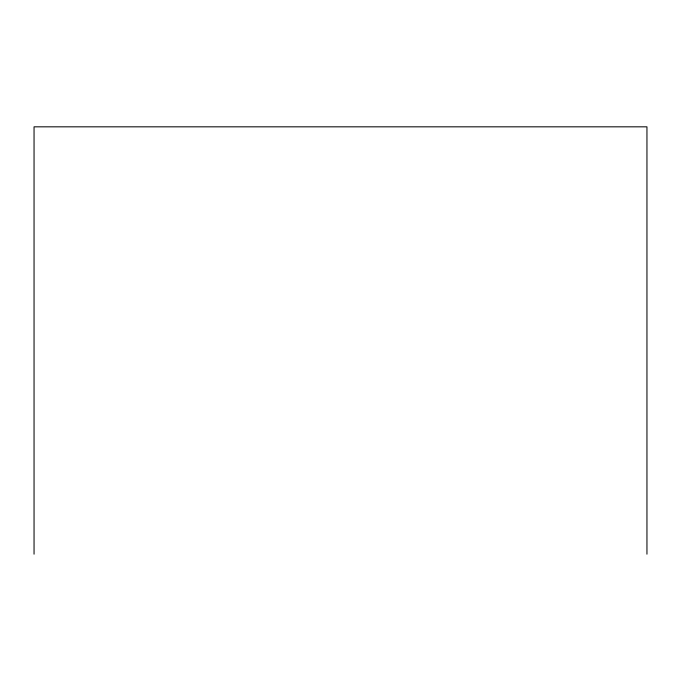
<?xml version="1.0" encoding="UTF-8"?>
<svg xmlns="http://www.w3.org/2000/svg" width="681" height="681" viewBox="0 0 681 681"><rect width="100%" height="100%" fill="white"/><g stroke="black" fill="none" stroke-linecap="round" stroke-linejoin="round"><path stroke-width="1.02" d="M646.95 554.172L646.95 126.828L34.05 126.828L34.05 554.172"/></g></svg>
